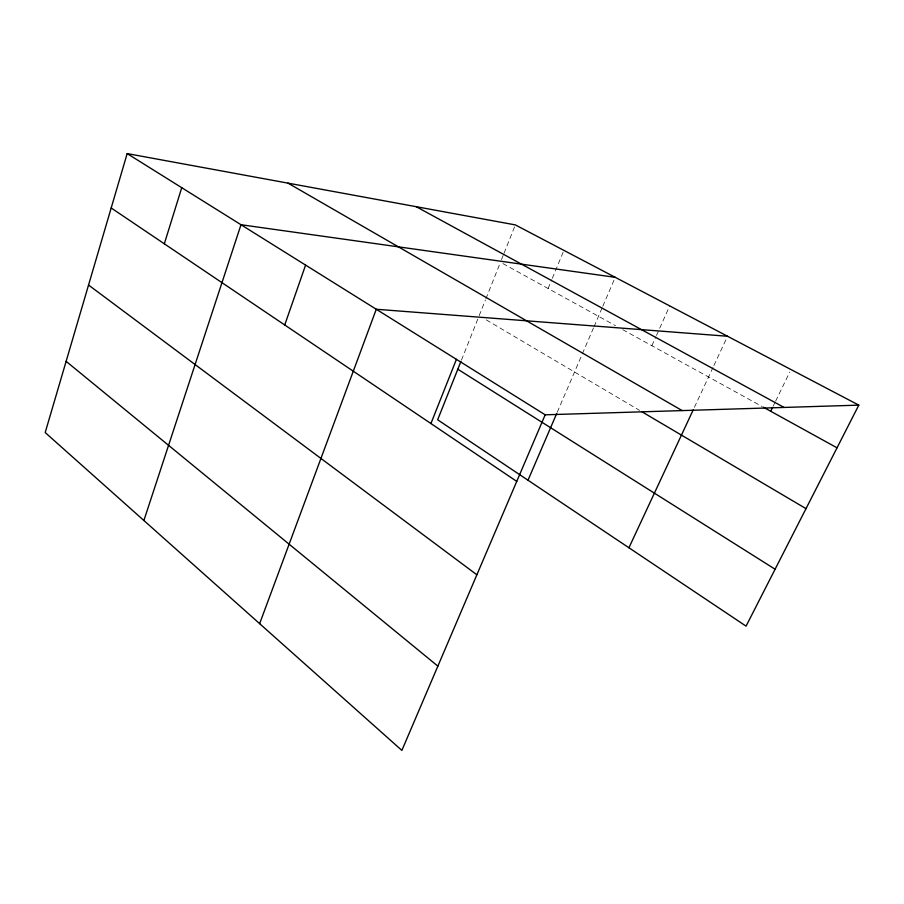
<?xml version="1.0" encoding="UTF-8"?>
<svg xmlns="http://www.w3.org/2000/svg" width="904" height="904" viewBox="0 0 904 904"><rect width="100%" height="100%" fill="white"/><g stroke="black" fill="none" stroke-linecap="round" stroke-linejoin="round"><path stroke-width="0.68" stroke-dasharray="4.52 3.39" d="M461.458 360.086L478.114 318.298M479.154 315.688L485.391 300.038M485.911 298.738L499.946 263.539M501.483 259.663L503.539 254.51M504.048 253.222L515.348 224.904M548.095 288.5L551.779 279.607M552.31 278.33L563.881 250.374M557.271 412.167L581.78 355.159M582.334 353.859L593.476 327.949M594.03 326.66L602.279 307.496M602.81 306.241L615.24 277.325M651.886 345.735L655.909 336.74M656.485 335.452L669.706 305.902M694.408 407.308L713.301 366.798M713.889 365.521L727.539 336.254M773.157 406.19L774.999 402.404M775.621 401.139L789.768 372.086M502.906 263.584L615.477 325.655M622.754 329.677L762.162 406.54M486.296 319.903L639.58 410.393"/><path stroke-width="1.36" d="M858.8 405.139L515.348 224.904L127.17 153.59L45.2 432.553L401.873 750.41L545.18 414.812L858.8 405.139L746.071 626.144L437.66 419.784L460.938 361.397M164.325 243.797L181.738 187.693M143.883 520.501L240.995 224.723L615.24 277.325M284.726 324.977L305.597 265.087M259.64 623.658L376.279 309.258L727.539 336.254M430.925 423.535L456.418 359.34M528.004 480.227L556.717 413.456M628.935 547.767L693.232 409.84M770.694 411.241L772.536 407.455M416.224 206.688L784.062 407.444M763.383 407.218L837.025 447.819M288.003 183.139L682.158 410.585M641.976 411.806L806.006 508.647M127.17 153.59L545.18 414.812M457.819 369.227L775.101 569.237M111.192 207.976L516.749 481.403M88.547 285.042L476.871 574.786M66.128 361.34L437.864 666.135"/></g></svg>
